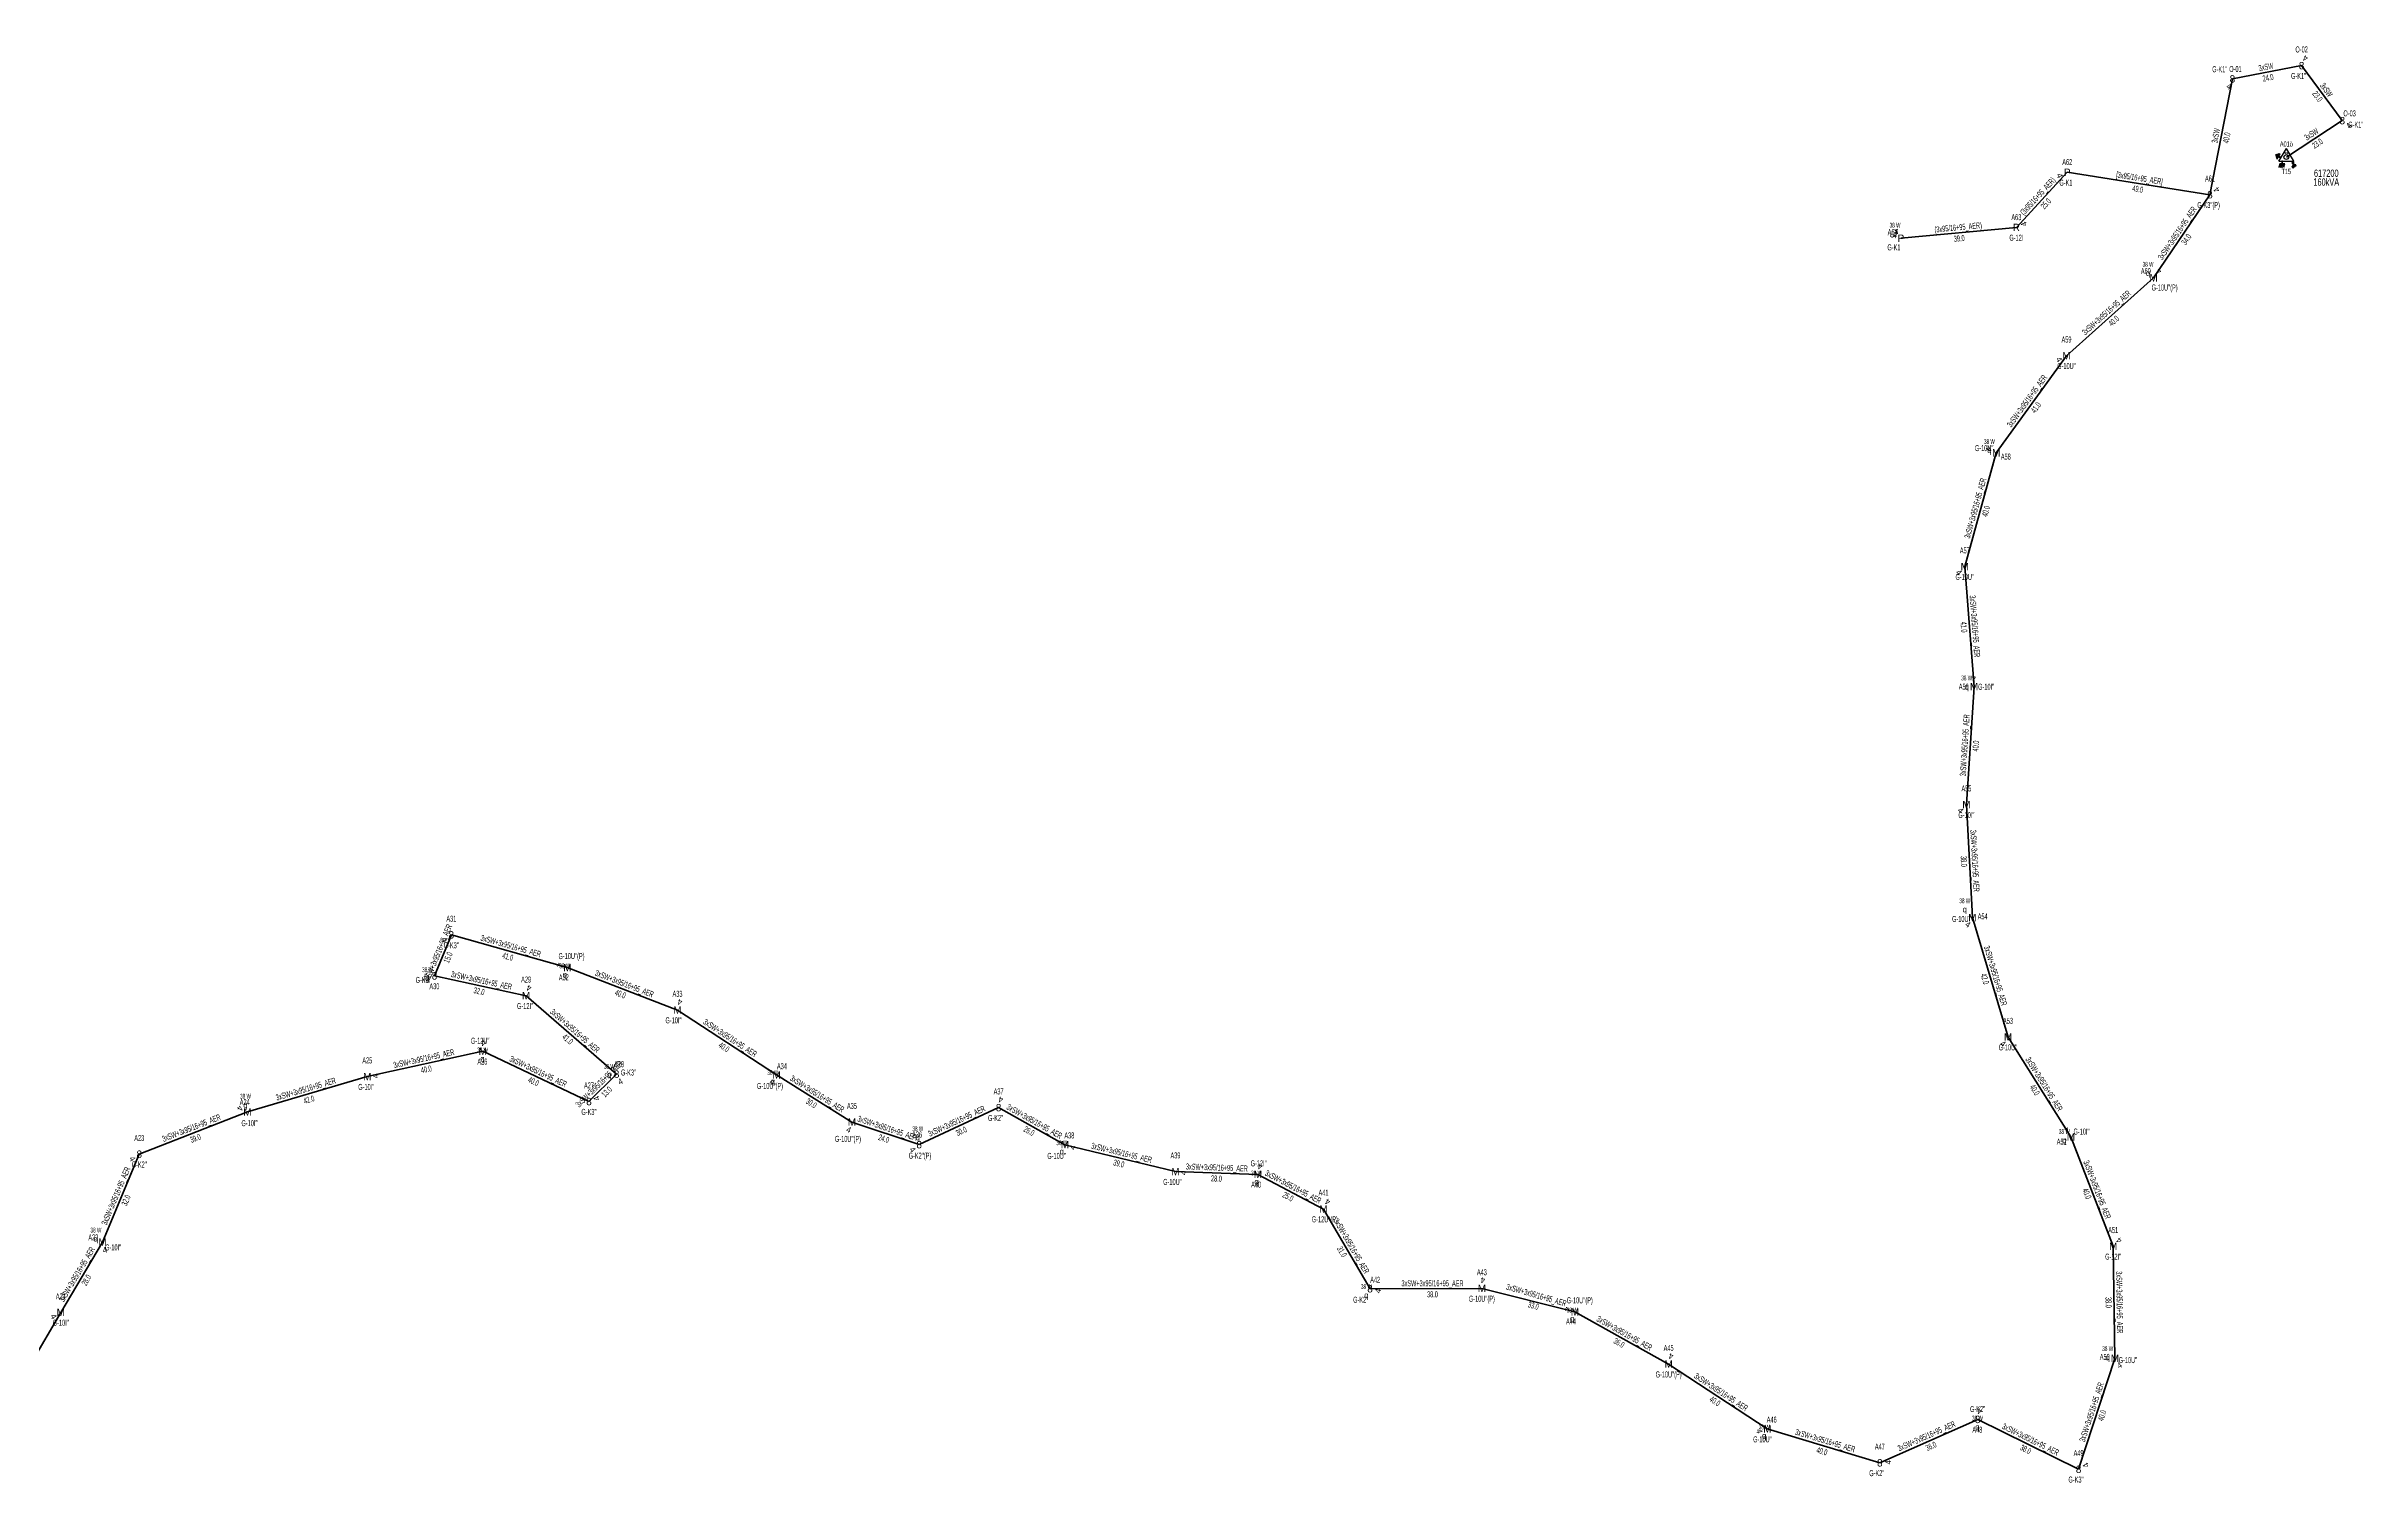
# Model space of a CAD drawing. Header units: millimetres. Extents: x 431745 to 436691, y 4033035 to 4040054.
# Drawn here: x 435904 to 436691, y 4036517 to 4037005 of the extents above; entities that cross this region are included whole.
import ezdxf
from ezdxf.enums import TextEntityAlignment as Align

# ---------------------------------------------------------------- set-up
doc = ezdxf.new("R2010")
doc.units = ezdxf.units.MM
for name, color, linetype, lineweight in [('DIREK_AG_MEVCUT', 120, 'Continuous', 25), ('DIREK_OG_YENI', 10, 'Continuous', 25), ('HAT_AG_HAVAI_BYSK', 3, 'Continuous', 50), ('HAT_AG_HAVAI_MEVCUT', 126, 'Continuous', 50), ('HAT_OG_HAVAI_YENI', 1, 'Continuous', 70), ('TRAFO_MEVCUT', 5, 'Continuous', 30), ('TRAFO_TADILAT_BYSK', 5, 'Continuous', 30)]:
    doc.layers.add(name, color=color, linetype=linetype, lineweight=lineweight)
doc.layers.add('LAMBA_GUCU', color=4, linetype='Continuous')
doc.styles.add('Direk', font='B_CAD')
doc.styles.get("Standard").update_dxf_attribs({"font": 'Arial'})

# ---------------------------------------------------------------- blocks, each defined once
blk = doc.blocks.new('MEV_DIREK_OZEL')
h = blk.add_hatch(color=32)
h.paths.add_polyline_path([(-2.12, 1), (-2.34, 1.12), (-3.29, -0.52), (-3.08, -0.65), (-2.65, 0.09), (-1.88, -0.36), (-1.78, -0.19), (-2.55, 0.26)])
h.paths.add_polyline_path([(-3.44, -0.15), (-3.31, -0.22), (-2.59, 1.01), (-2.72, 1.09)])
h.paths.add_polyline_path([(-3.52, 0.32), (-3.39, 0.24), (-3.03, 0.85), (-3.16, 0.92)])
h.paths.add_polyline_path([(-3.56, 0.84), (-3.64, 0.71), (-3.51, 0.63), (-3.43, 0.76)])
h.paths.add_polyline_path([(-1.49, -2.34), (-2.24, -2.34), (-2.5, -3.47), (-2.4, -3.47), (-2.19, -2.54), (-1.89, -2.54), (-2.1, -3.47), (-2, -3.47), (-1.79, -2.54), (-1.49, -2.54), (-1.7, -3.48), (-1.6, -3.48), (-1.39, -2.54), (-1.09, -2.54), (-1.3, -3.48), (-1.2, -3.48), (-0.99, -2.54), (-0.69, -2.55), (-0.9, -3.48), (-0.8, -3.48), (-0.54, -2.35), (-1.29, -2.34), (-1.29, -1.44), (-1.49, -1.44)])
at = {"layer": 'TRAFO_MEVCUT'}
for points in [[(2.4, -1.57), (2.17, -1.92), (2.12, -1.44), (1.99, -1.44), (2.06, -2.32), (2.29, -1.96), (2.35, -2.67), (2.14, -2.67), (2.44, -2.87), (2.45, -2.86), (2.69, -2.49), (2.49, -2.63)], [(2.4, -1.57), (2.17, -1.92), (2.12, -1.44), (1.99, -1.44), (2.06, -2.32), (2.29, -1.96), (2.35, -2.67), (2.14, -2.67), (2.44, -2.87), (2.02, -3.19), (2.24, -3.79), (2.3, -3.74), (2.13, -3.26), (2.3, -3.13), (2.48, -3.6), (2.54, -3.56), (2.36, -3.08), (2.54, -2.94), (2.72, -3.42), (2.78, -3.38), (2.6, -2.9), (2.78, -2.76), (2.95, -3.24), (3.01, -3.2), (2.84, -2.72), (3.01, -2.58), (3.19, -3.06), (3.25, -3.01), (3.03, -2.42), (2.45, -2.86), (2.69, -2.49), (2.49, -2.63)], [(3.01, -2.58), (3.19, -3.06), (3.25, -3.01), (3.03, -2.42), (2.45, -2.86), (2.69, -2.49), (2.49, -2.63), (2.4, -1.57), (2.17, -1.92), (2.12, -1.44), (1.99, -1.44), (2.06, -2.32), (2.29, -1.96), (2.35, -2.67), (2.14, -2.67), (2.44, -2.87), (2.02, -3.19), (2.24, -3.79), (2.3, -3.74), (2.13, -3.26), (2.3, -3.13), (2.48, -3.6), (2.54, -3.56), (2.36, -3.08), (2.54, -2.94), (2.72, -3.42), (2.78, -3.38), (2.6, -2.9), (2.78, -2.76), (2.95, -3.24), (3.01, -3.2), (2.84, -2.72)]]:
    blk.add_hatch(color=32, dxfattribs=at).paths.add_polyline_path(points)
at = {"layer": 'TRAFO_MEVCUT', "linetype": 'Continuous'}
for p, q in [((-2.5, -1.44), (0, 2.89)), ((2.5, -1.44), (0, 2.89)), ((-2.5, -1.44), (2.5, -1.44))]:
    blk.add_line(p, q, dxfattribs=at)
at = {"layer": 'TRAFO_MEVCUT', "color": 32, "flags": 128}
blk.add_lwpolyline([(1.99, -1.44), (2.12, -1.44), (2.17, -1.92), (2.4, -1.57), (2.49, -2.63), (2.69, -2.49), (2.45, -2.86), (3.03, -2.42), (3.25, -3.01), (3.19, -3.06), (3.01, -2.58), (2.84, -2.72), (3.01, -3.2), (2.95, -3.24), (2.78, -2.76), (2.6, -2.9), (2.78, -3.38), (2.72, -3.42), (2.54, -2.94), (2.36, -3.08), (2.54, -3.56), (2.48, -3.6), (2.3, -3.13), (2.13, -3.26), (2.3, -3.74), (2.24, -3.79), (2.02, -3.19), (2.44, -2.87), (2.14, -2.67), (2.35, -2.67), (2.29, -1.96), (2.06, -2.32), (1.99, -1.44)], dxfattribs=at)
at = {"layer": 'TRAFO_MEVCUT', "linetype": 'Continuous'}
for centre, radius in [((0, 0), 0.804), ((-0.34, 1.34), 0.12), ((0.34, 1.34), 0.12)]:
    blk.add_circle(centre, radius, dxfattribs=at)
at = {"layer": 'TRAFO_TADILAT_BYSK', "color": 32, "flags": 128}
for points in [[(-3.51, 0.63), (-3.43, 0.76), (-3.56, 0.84), (-3.64, 0.71), (-3.51, 0.63)], [(-3.39, 0.24), (-3.03, 0.85), (-3.16, 0.92), (-3.52, 0.32), (-3.39, 0.24)], [(-3.31, -0.22), (-2.59, 1.01), (-2.72, 1.09), (-3.44, -0.15), (-3.31, -0.22)], [(-1.78, -0.19), (-2.55, 0.26), (-2.12, 1), (-2.34, 1.12), (-3.29, -0.52), (-3.08, -0.65), (-2.65, 0.09), (-1.88, -0.36), (-1.78, -0.19)], [(-1.29, -1.44), (-1.49, -1.44), (-1.49, -2.34), (-2.24, -2.34), (-2.5, -3.47), (-2.4, -3.47), (-2.19, -2.54), (-1.89, -2.54), (-2.1, -3.47), (-2, -3.47), (-1.79, -2.54), (-1.49, -2.54), (-1.7, -3.48), (-1.6, -3.48), (-1.39, -2.54), (-1.09, -2.54), (-1.3, -3.48), (-1.2, -3.48), (-0.99, -2.54), (-0.69, -2.55), (-0.9, -3.48), (-0.8, -3.48), (-0.54, -2.35), (-1.29, -2.34), (-1.29, -1.44)]]:
    blk.add_lwpolyline(points, dxfattribs=at)

msp = doc.modelspace()

# ---------------------------------------------------------------- linework, layer by layer
at = {"layer": 'HAT_AG_HAVAI_BYSK'}
msp.add_line((436590.671, 4036962.44), (436639.147, 4036954.836), dxfattribs=at)
at = {"layer": 'HAT_AG_HAVAI_MEVCUT'}
for p, q in [((436573.37, 4036943.729), (436590.671, 4036962.44)), ((436534.168, 4036940.049), (436573.37, 4036943.729))]:
    msp.add_line(p, q, dxfattribs=at)
at = {"layer": 'HAT_OG_HAVAI_YENI'}
for p, q in [((436639.147, 4036954.836), (436646.769, 4036994.178)), ((436646.769, 4036994.178), (436670.287, 4036998.669)), ((436670.287, 4036998.669), (436684.107, 4036979.995)), ((436684.107, 4036979.995), (436665.09, 4036967.64)), ((436619.987592, 4036926.617635), (436639.147, 4036954.836)), ((436590.407414, 4036900.170961), (436619.987592, 4036926.617635)), ((436566.536616, 4036867.194996), (436590.407414, 4036900.170961)), ((436555.847279, 4036828.557294), (436566.536616, 4036867.194996)), ((436558.995, 4036787.778), (436555.847279, 4036828.557294)), ((436556.405788, 4036747.729806), (436558.995, 4036787.778)), ((436558.45, 4036709.394), (436556.405788, 4036747.729806)), ((436570.533799, 4036668.811325), (436558.45, 4036709.394)), ((436035.949, 4036689.584), (436041.68, 4036703.49)), ((436041.68, 4036703.49), (436081.084, 4036692.382)), ((436067.077, 4036682.832), (436035.949, 4036689.584)), ((436081.084, 4036692.382), (436118.51, 4036677.995)), ((436097.839574, 4036656.217295), (436067.077, 4036682.832)), ((436118.51, 4036677.995), (436152.18064, 4036655.935551)), ((436013.125, 4036655.377), (436052.352, 4036663.995)), ((436052.352, 4036663.995), (436088.439321, 4036646.900973)), ((436591.89784, 4036634.901592), (436570.533799, 4036668.811325)), ((435972.406, 4036643.378), (436013.125, 4036655.377)), ((436088.439321, 4036646.900973), (436097.839574, 4036656.217295)), ((436152.18064, 4036655.935551), (436177.778, 4036639.926)), ((435935.659, 4036629.039), (435972.406, 4036643.378)), ((436177.778, 4036639.926), (436200.626, 4036632.287)), ((436200.626, 4036632.287), (436227.605, 4036644.845)), ((436227.605, 4036644.845), (436250.137, 4036632.251)), ((436250.137, 4036632.251), (436287.689, 4036623.132)), ((436606.272038, 4036597.758131), (436591.89784, 4036634.901592)), ((435923.172587, 4036599.20526), (435935.659, 4036629.039)), ((436287.689, 4036623.132), (436315.665, 4036622.156)), ((436315.665, 4036622.156), (436337.977, 4036610.424)), ((436337.977, 4036610.424), (436353.788, 4036583.337)), ((435908.993752, 4036575.303428), (435923.172587, 4036599.20526)), ((436606.865, 4036559.711), (436606.272038, 4036597.758131)), ((436353.788, 4036583.337), (436391.788604, 4036583.462229)), ((436391.788604, 4036583.462229), (436423.408326, 4036575.478812)), ((435888.808553, 4036540.909013), (435908.993752, 4036575.303428)), ((436423.408326, 4036575.478812), (436455.237949, 4036557.749266)), ((436594.510893, 4036522.053589), (436606.865, 4036559.711)), ((436455.237949, 4036557.749266), (436488.765, 4036535.745)), ((436488.765, 4036535.745), (436526.981, 4036524.242)), ((436526.981, 4036524.242), (436560.232, 4036538.967)), ((436560.232, 4036538.967), (436594.510893, 4036522.053589))]:
    msp.add_line(p, q, dxfattribs=at)

# ---------------------------------------------------------------- block references
at = {"layer": 'TRAFO_MEVCUT'}
msp.add_blockref('MEV_DIREK_OZEL', (436665.09, 4036967.64), dxfattribs=at)

# ---------------------------------------------------------------- texts
at = {"layer": 'DIREK_AG_MEVCUT', "color": 32, "style": 'Direk'}
for s, rotation, p in [('4', 293.621097, (436588.105597, 4036961.318078)), ('4', 473.621097, (436575.935403, 4036944.850922)), ('5', 253.79318, (436531.479271, 4036940.830495)), ('4', 209.542902, (436532.78739, 4036942.484963))]:
    msp.add_text(s, height=2, rotation=rotation, dxfattribs=at).set_placement(p, align=Align.MIDDLE_CENTER)
at = {"layer": 'DIREK_AG_MEVCUT', "width": 0.53}
for s, p in [('A62', (436590.671, 4036965.94)), ('G-K1', (436590.207029, 4036958.94)), ('A63', (436573.37, 4036947.229)), ('A64', (436531.346419, 4036942.119913)), ('G-K1', (436531.775692, 4036936.962235)), ('G-12I', (436573.37, 4036940.229))]:
    msp.add_text(s, height=2.05, dxfattribs=at).set_placement(p, align=Align.MIDDLE_CENTER)
at = {"layer": 'DIREK_AG_MEVCUT', "style": 'Direk'}
for s, p in [('P', (436590.671, 4036962.44)), ('R', (436573.37, 4036943.729)), ('P', (436534.168, 4036940.049))]:
    msp.add_text(s, height=2.5, dxfattribs=at).set_placement(p, align=Align.MIDDLE_CENTER)
at = {"layer": 'DIREK_AG_MEVCUT', "color": 40, "style": 'Direk'}
msp.add_text('z', height=2, dxfattribs=at).set_placement((436532.152585, 4036941.528224), align=Align.MIDDLE_CENTER)
at = {"layer": 'DIREK_OG_YENI', "width": 0.53}
for s, p in [('O-02', (436670.287, 4037004.169)), ("G-K1''", (436642.484361, 4036997.459687)), ('O-01', (436647.800063, 4036997.522684)), ("G-K1''", (436669.275285, 4036995.169)), ('O-03', (436686.584669, 4036982.467075)), ("G-K1''", (436688.706251, 4036978.642822)), ('A61', (436639.147, 4036960.336)), ("G-K3''(P)", (436638.683029, 4036951.336)), ('A60', (436617.353676, 4036928.922518)), ("G-10U''(P)", (436623.747794, 4036923.327163)), ('A59', (436590.407414, 4036905.670961)), ("G-10U''", (436590.407414, 4036896.670961)), ("G-10U''", (436562.438018, 4036868.801221)), ('A58', (436569.795311, 4036865.917926)), ('A57', (436555.847279, 4036834.057294)), ("G-10U''", (436555.847279, 4036825.057294)), ('A56', (436555.495049, 4036787.796589)), ("G-10I''", (436563.126611, 4036787.754265)), ('A55', (436556.405788, 4036753.229806)), ("G-10I''", (436556.405788, 4036744.229806)), ('A31', (436041.68, 4036708.99)), ("G-10U''", (436554.687032, 4036708.919828)), ('A54', (436561.926827, 4036709.796084)), ("G-K3''", (436041.68, 4036699.99)), ("G-10U''(P)", (436082.513329, 4036696.31007)), ("G-K3''", (436032.133395, 4036688.21786)), ('A30', (436035.933063, 4036686.084036)), ('A29', (436067.077, 4036688.332)), ('A32', (436079.887204, 4036689.092976)), ("G-12I''", (436066.73979, 4036679.332)), ('A33', (436118.51, 4036683.495)), ("G-10I''", (436117.161075, 4036674.495)), ('A53', (436570.533799, 4036674.311325)), ('A25', (436013.125, 4036660.877)), ("G-12U''", (436051.4785, 4036667.556367)), ('A26', (436052.216268, 4036660.497633)), ("G-10U''", (436570.533799, 4036665.311325)), ('A28', (436098.687602, 4036659.613005)), ("G-K3''", (436101.882124, 4036656.780201)), ('A34', (436153.989865, 4036658.931666)), ('A24', (435971.4819, 4036646.753802)), ("G-10I''", (436012.78779, 4036651.877)), ('A27', (436088.439321, 4036652.400973)), ("G-10U''(P)", (436149.930111, 4036652.208625)), ('A35', (436177.778, 4036645.426)), ('A37', (436227.605, 4036650.345)), ("G-10I''", (435973.108021, 4036639.581617)), ("G-K3''", (436088.439321, 4036643.400973)), ("G-K2''", (436226.593285, 4036641.345)), ("G-10I''", (436595.529378, 4036636.726797)), ('A23', (435935.659, 4036634.539)), ("G-10U''(P)", (436176.43138, 4036634.240919)), ('A36', (436199.954973, 4036635.722072)), ('A38', (436251.640091, 4036635.411809)), ('A52', (436588.770601, 4036633.329848)), ("G-K2''", (435935.659, 4036625.539)), ("G-K2''(P)", (436200.893762, 4036628.541164)), ("G-10U''", (436247.317597, 4036628.449663)), ('A39', (436287.689, 4036628.632)), ("G-12I''", (436315.968109, 4036625.934419)), ("G-10U''", (436286.677285, 4036619.632)), ('A40', (436315.080201, 4036618.705201)), ('A41', (436337.977, 4036615.924)), ("G-12U''(P)", (436338.440971, 4036606.924)), ('A22', (435920.045616, 4036600.777536)), ("G-10I''", (435926.803771, 4036597.379461)), ('A51', (436606.272038, 4036603.258131)), ("G-12I''", (436606.272038, 4036594.258131)), ('A42', (436355.531631, 4036586.371757)), ('A43', (436391.788604, 4036588.962229)), ('A21', (435908.993752, 4036580.803428)), ("G-K2''", (436350.633819, 4036579.608077)), ("G-10U''(P)", (436391.788604, 4036579.962229)), ("G-10U''(P)", (436425.04674, 4036579.415624)), ("G-10I''", (435908.993752, 4036571.803428)), ('A44', (436422.063518, 4036572.247482)), ('A45', (436455.237949, 4036563.249266)), ('A50', (436603.400354, 4036560.207215)), ("G-10U''", (436611.285847, 4036559.126132)), ("G-10U''(P)", (436455.237949, 4036554.249266)), ("G-K2''", (436560.227429, 4036542.486796)), ('A46', (436490.244973, 4036538.9167)), ('A48', (436560.11057, 4036535.469107)), ("G-10U''", (436487.111787, 4036532.202032)), ('A47', (436526.981, 4036529.742)), ('A49', (436594.510893, 4036527.553589)), ("G-K2''", (436525.969285, 4036520.742)), ("G-K3''", (436593.645611, 4036518.553589))]:
    msp.add_text(s, height=2.05, dxfattribs=at).set_placement(p, align=Align.MIDDLE_CENTER)
at = {"layer": 'DIREK_OG_YENI', "style": 'Direk'}
for s, p in [('8', (436670.287, 4036998.669)), ('8', (436646.769, 4036994.178)), ('8', (436684.107, 4036979.995)), ('8', (436639.147, 4036954.836)), ('M', (436619.987592, 4036926.617635)), ('M', (436590.407414, 4036900.170961)), ('M', (436566.536616, 4036867.194996)), ('M', (436555.847279, 4036828.557294)), ('M', (436558.995, 4036787.778)), ('M', (436556.405788, 4036747.729806)), ('M', (436558.45, 4036709.394)), ('8', (436041.68, 4036703.49)), ('M', (436081.084, 4036692.382)), ('8', (436035.949, 4036689.584)), ('M', (436067.077, 4036682.832)), ('M', (436118.51, 4036677.995)), ('M', (436570.533799, 4036668.811325)), ('M', (436052.352, 4036663.995)), ('M', (436013.125, 4036655.377)), ('8', (436097.839574, 4036656.217295)), ('M', (436152.18064, 4036655.935551)), ('8', (436088.439321, 4036646.900973)), ('8', (436227.605, 4036644.845)), ('M', (435972.406, 4036643.378)), ('M', (436177.778, 4036639.926)), ('8', (435935.659, 4036629.039)), ('8', (436200.626, 4036632.287)), ('M', (436250.137, 4036632.251)), ('M', (436591.89784, 4036634.901592)), ('M', (436287.689, 4036623.132)), ('M', (436315.665, 4036622.156)), ('M', (436337.977, 4036610.424)), ('M', (435923.172587, 4036599.20526)), ('M', (436606.272038, 4036597.758131)), ('8', (436353.788, 4036583.337)), ('M', (436391.788604, 4036583.462229)), ('M', (435908.993752, 4036575.303428)), ('M', (436423.408326, 4036575.478812)), ('M', (436606.865, 4036559.711)), ('M', (436455.237949, 4036557.749266)), ('M', (436488.765, 4036535.745)), ('8', (436560.232, 4036538.967)), ('8', (436526.981, 4036524.242)), ('8', (436594.510893, 4036522.053589))]:
    msp.add_text(s, height=2.5, dxfattribs=at).set_placement(p, align=Align.MIDDLE_CENTER)
at = {"layer": 'DIREK_OG_YENI', "color": 32, "style": 'Direk'}
for rotation, p in [(513.251951, (436671.54719, 4037001.169384)), (335.793164, (436645.620911, 4036991.624201)), (413.313868, (436686.352377, 4036978.322193)), (485.74212, (436641.419632, 4036956.471587)), (502.318112, (436621.699168, 4036928.833602)), (297.049899, (436587.913703, 4036898.897615)), (241.349887, (436564.079437, 4036868.537483)), (315.000001, (436553.86738, 4036826.577394)), (542.042359, (436558.895213, 4036790.576221)), (315.000001, (436554.425889, 4036745.749907)), (303.801128, (436039.353274, 4036701.932326)), (326.881648, (436556.920163, 4036707.048877)), (252.130815, (436078.419073, 4036693.241165)), (268.650831, (436033.149776, 4036689.649927)), (519.567393, (436068.054495, 4036685.455834)), (523.384518, (436119.310652, 4036680.678087)), (534.217365, (436052.634113, 4036666.780752)), (323.290651, (436568.860082, 4036666.566626)), (453.443783, (436015.919944, 4036655.545194)), (386.33513, (436099.081712, 4036653.707894)), (327.821536, (436150.689477, 4036653.565649)), (472.371536, (436091.02858, 4036647.966684)), (525.398751, (436228.310853, 4036647.55457)), (243.312704, (435969.904281, 4036644.635539)), (337.3253, (436176.698604, 4036637.342416)), (209.448023, (436590.521265, 4036637.339838)), (307.80093, (436198.413594, 4036630.570824)), (430.458868, (436252.775725, 4036631.314446)), (303.644535, (435933.328026, 4036627.487691)), (440.939694, (436290.454065, 4036622.691073)), (523.838694, (436316.444359, 4036624.845349)), (510.136307, (436339.371227, 4036612.852195)), (495.446441, (436608.23645, 4036599.753396)), (376.314677, (435923.959142, 4036596.518007)), (435.154571, (436356.494538, 4036582.619606)), (532.914991, (436392.133961, 4036586.240849)), (251.616993, (436420.751211, 4036576.361841)), (299.796212, (435906.563917, 4036573.912062)), (523.36128, (436456.039689, 4036560.432028)), (392.150384, (436608.355001, 4036557.340368)), (285.853975, (436486.071509, 4036534.980078)), (526.906198, (436560.866329, 4036541.694201)), (453.88166, (436529.774577, 4036524.431549)), (478.975341, (436596.960412, 4036523.410002))]:
    msp.add_text('4', height=2, rotation=rotation, dxfattribs=at).set_placement(p, align=Align.MIDDLE_CENTER)
at = {"layer": 'DIREK_OG_YENI', "color": 4, "style": 'Direk'}
for p in [(436618.106224, 4036928.26398), (436564.208977, 4036868.107189), (436556.495035, 4036787.791278), (436555.838401, 4036712.156828), (436033.595315, 4036688.741286), (436080.229146, 4036690.032697), (436052.255049, 4036661.496881), (436095.363463, 4036655.872509), (436150.888337, 4036653.795468), (435971.745928, 4036645.789287), (436200.146695, 4036634.740623), (436249.063363, 4036629.993279), (436589.664098, 4036633.778918), (436315.247287, 4036619.691144), (435920.939036, 4036600.328314), (436352.542549, 4036581.169316), (436422.447749, 4036573.170719), (436604.390253, 4036560.065439), (436560.145264, 4036536.468505), (436487.707877, 4036533.4795)]:
    msp.add_text('q', height=2, dxfattribs=at).set_placement(p, align=Align.MIDDLE_CENTER)
at = {"layer": 'HAT_AG_HAVAI_BYSK', "lineweight": 30, "width": 0.53}
msp.add_text('[3x95/16+95_AER]', height=2.05, rotation=351.084726, dxfattribs=at).set_placement((436615.040952, 4036959.477434, 218319.573524), align=Align.CENTER)
msp.add_text('49.0', height=2.05, rotation=351.084726, dxfattribs=at).set_placement((436614.777497, 4036957.797972, 218319.573524), align=Align.TOP_CENTER)
at = {"layer": 'HAT_AG_HAVAI_MEVCUT', "lineweight": 30, "width": 0.53}
for rotation, p in [(47.240696, (436581.396532, 4036953.661624, 218295.335701)), (5.362499, (436553.689585, 4036942.735621, 218286.684912))]:
    msp.add_text('(3x95/16+95_AER)', height=2.05, rotation=rotation, dxfattribs=at).set_placement(p, align=Align.CENTER)
for s, rotation, p in [('25.0', 47.240696, (436582.644693, 4036952.50746, 218295.335701)), ('39.0', 5.362499, (436553.848462, 4036941.043061, 218286.684912))]:
    msp.add_text(s, height=2.05, rotation=rotation, dxfattribs=at).set_placement(p, align=Align.TOP_CENTER)
at = {"layer": 'HAT_OG_HAVAI_YENI', "lineweight": 30, "width": 0.53}
for s, rotation, p in [('3xSW', 10.811052, (436658.368565, 4036997.258413, 218335.1435)), ('3xSW', 306.503899, (436677.880244, 4036989.837646, 218342.0535)), ('3xSW', 79.035714, (436642.123539, 4036974.668438, 218323.3845)), ('3xSW', 393.011052, (436674.135419, 4036974.530281, 218332.545)), ('3xSW+3x95/16+95_AER', 55.824195, (436628.8641, 4036941.204062, 218319.573524)), ('3xSW+3x95/16+95_AER', 41.798861, (436604.630963, 4036914.027964, 218309.993796)), ('3xSW+3x95/16+95_AER', 54.099795, (436577.783481, 4036884.181397, 218295.203707)), ('3xSW+3x95/16+95_AER', 74.535596, (436560.372721, 4036848.102788, 218283.268308)), ('3xSW+3x95/16+95_AER', 274.414298, (436558.268771, 4036808.233111, 218277.92364)), ('3xSW+3x95/16+95_AER', 86.300412, (436556.852318, 4036767.808791, 218279.497653)), ('3xSW+3x95/16+95_AER', 273.052585, (436558.276773, 4036728.607125, 218278.202894)), ('3xSW+3x95/16+95_AER', 67.601179, (436038.028829, 4036696.860935, 218020.840199)), ('3xSW+3x95/16+95_AER', 344.256485, (436061.612831, 4036698.754189, 218040.542)), ('3xSW+3x95/16+95_AER', 286.581112, (436565.306639, 4036689.345186, 218279.225085)), ('3xSW+3x95/16+95_AER', 347.761629, (436051.693128, 4036687.03866, 218017.974501)), ('3xSW+3x95/16+95_AER', 338.972124, (436100.101953, 4036685.981717, 218059.254954)), ('3xSW+3x95/16+95_AER', 319.134864, (436083.01437, 4036670.167472, 218033.538444)), ('3xSW+3x95/16+95_AER', 326.769529, (436135.811081, 4036667.676099, 218076.09032)), ('3xSW+3x95/16+95_AER', 12.390804, (436032.556388, 4036660.516487, 218026.176205)), ('3xSW+3x95/16+95_AER', 334.653112, (436070.759748, 4036656.21632, 218044.219661)), ('3xSW+3x95/16+95_AER', 16.419019, (435992.525161, 4036650.193049, 218006.562575)), ('3xSW+3x95/16+95_AER', 44.74307, (436092.541108, 4036652.162864, 218048.919787)), ('3xSW+3x95/16+95_AER', 327.976351, (436165.430192, 4036648.651266, 218088.889143)), ('3xSW+3x95/16+95_AER', 302.212027, (436581.934988, 4036652.309554)), ('3xSW+3x95/16+95_AER', 21.316472, (435953.723255, 4036637.000428, 217986.202847)), ('3xSW+3x95/16+95_AER', 341.514053, (436189.471836, 4036636.912498, 218100.313182)), ('3xSW+3x95/16+95_AER', 24.960597, (436213.756978, 4036639.336529, 218113.802492)), ('3xSW+3x95/16+95_AER', 330.797648, (436239.285943, 4036639.289666, 218125.06874)), ('3xSW+3x95/16+95_AER', 346.350819, (436269.11385, 4036628.517189, 218143.84453)), ('3xSW+3x95/16+95_AER', 67.289386, (435928.631596, 4036614.450289, 217967.829399)), ('3xSW+3x95/16+95_AER', 358.002117, (436301.706537, 4036623.493323, 218157.832374)), ('3xSW+3x95/16+95_AER', 332.265032, (436327.216697, 4036617.042319, 218168.988748)), ('3xSW+3x95/16+95_AER', 291.156006, (436599.87765, 4036616.636634)), ('3xSW+3x95/16+95_AER', 300.271451, (436346.61668, 4036597.309125)), ('3xSW+3x95/16+95_AER', 59.323107, (435915.35212, 4036587.688011)), ('3xSW+3x95/16+95_AER', 359.969196, (436375.001377, 4036584.17582, 218198.107087)), ('3xSW+3x95/16+95_AER', 343.926426, (436410.046591, 4036580.213384, 218211.704163)), ('3xSW+3x95/16+95_AER', 270.89235, (436607.418244, 4036578.747559, 218303.136019)), ('3xSW+3x95/16+95_AER', 330.88158, (436439.736761, 4036567.356612, 218227.618974)), ('3xSW+3x95/16+95_AER', 326.722006, (436472.467853, 4036547.457529)), ('3xSW+3x95/16+95_AER', 71.837361, (436599.880125, 4036541.147009, 218303.432328)), ('3xSW+3x95/16+95_AER', 23.88551, (436543.262103, 4036532.381482, 218280.115777)), ('3xSW+3x95/16+95_AER', 333.738883, (436577.747317, 4036531.272343, 218297.255447)), ('3xSW+3x95/16+95_AER', 343.248227, (436508.117992, 4036530.807428, 218263.4905))]:
    msp.add_text(s, height=2.05, rotation=rotation, dxfattribs=at).set_placement(p, align=Align.CENTER)
for s, rotation, p in [('24.0', 10.811052, (436658.687435, 4036995.588587, 218335.1435)), ('23.0', 306.503899, (436676.513756, 4036988.826354, 218342.0535)), ('40.0', 79.035714, (436643.792508, 4036974.345103, 218323.3845)), ('23.0', 393.011052, (436675.061581, 4036973.104719, 218332.545)), ('34.0', 55.824195, (436630.27054, 4036940.249114, 218319.573524)), ('40.0', 41.798861, (436605.764043, 4036912.760632, 218309.993796)), ('41.0', 54.099795, (436579.160549, 4036883.184559, 218295.203707)), ('40.0', 74.535596, (436562.011175, 4036847.649501, 218283.268308)), ('41.0', 274.414298, (436556.573814, 4036808.102266, 218277.92364)), ('40.0', 86.300412, (436558.548775, 4036767.699098, 218279.497653)), ('38.0', 273.052585, (436556.579185, 4036728.516596, 218278.202894)), ('15.0', 67.601179, (436039.600571, 4036696.213148, 218020.840199)), ('41.0', 344.256485, (436061.151567, 4036697.117962, 218040.542)), ('32.0', 347.761629, (436051.332763, 4036685.377294, 218017.974501)), ('42.0', 286.581112, (436563.67733, 4036688.860053, 218279.225085)), ('40.0', 338.972124, (436099.491955, 4036684.394927, 218059.254954)), ('41.0', 319.134864, (436081.902092, 4036668.881844, 218033.538444)), ('40.0', 326.769529, (436134.879467, 4036666.254095, 218076.09032)), ('40.0', 12.390804, (436032.921172, 4036658.856085, 218026.176205)), ('40.0', 334.653112, (436070.031982, 4036654.679975, 218044.219661)), ('42.0', 16.419019, (435993.005683, 4036648.562374, 218006.562575)), ('13.0', 44.74307, (436093.737787, 4036650.955404, 218048.919787)), ('30.0', 327.976351, (436164.528734, 4036647.209956, 218088.889143)), ('40.0', 302.212027, (436580.49665, 4036651.403363)), ('30.0', 24.960597, (436214.474369, 4036637.795312, 218113.802492)), ('26.0', 330.797648, (436238.456521, 4036637.805732, 218125.06874)), ('39.0', 21.316472, (435954.341237, 4036635.416731, 217986.202847)), ('24.0', 341.514053, (436188.932813, 4036635.300216, 218100.313182)), ('39.0', 346.350819, (436268.71269, 4036626.865199, 218143.84453)), ('32.0', 67.289386, (435930.199789, 4036613.793958, 217967.829399)), ('28.0', 358.002117, (436301.647271, 4036621.794357, 218157.832374)), ('25.0', 332.265032, (436326.425547, 4036615.537632, 218168.988748)), ('40.0', 291.156006, (436598.292228, 4036616.023089)), ('31.0', 300.271451, (436345.14848, 4036596.45216)), ('28.0', 59.323107, (435916.814219, 4036586.820678)), ('38.0', 359.969196, (436375.000463, 4036582.47582, 218198.107087)), ('33.0', 343.926426, (436409.575909, 4036578.579843, 218211.704163)), ('38.0', 270.89235, (436605.71845, 4036578.721084, 218303.136019)), ('36.0', 330.88158, (436438.909513, 4036565.871465, 218227.618974)), ('40.0', 326.722006, (436471.53506, 4036546.036298)), ('40.0', 71.837361, (436601.495424, 4036540.617093, 218303.432328)), ('40.0', 343.248227, (436507.628008, 4036529.179572, 218263.4905)), ('36.0', 23.88551, (436543.950451, 4036530.827076, 218280.115777)), ('38.0', 333.738883, (436576.99513, 4036529.747805, 218297.255447))]:
    msp.add_text(s, height=2.05, rotation=rotation, dxfattribs=at).set_placement(p, align=Align.TOP_CENTER)
at = {"layer": 'LAMBA_GUCU', "width": 0.55}
for p in [(436532.151927, 4036944.470329), (436618.105566, 4036931.206085), (436564.208319, 4036871.049294), (436556.494377, 4036790.733383), (436555.837743, 4036715.098934), (436080.228488, 4036692.974802), (436033.594657, 4036691.683392), (436052.254391, 4036664.438986), (436095.362805, 4036658.814614), (436150.887679, 4036656.737573), (435971.74527, 4036648.731392), (436200.146037, 4036637.682728), (436249.062705, 4036632.935384), (436589.66344, 4036636.721023), (436315.246629, 4036622.633249), (435920.938378, 4036603.27042), (436352.541892, 4036584.111421), (436422.447091, 4036576.112825), (436604.389595, 4036563.007545), (436487.707219, 4036536.421605), (436560.144606, 4036539.41061)]:
    msp.add_text('38 W', height=1.65, dxfattribs=at).set_placement(p, align=Align.MIDDLE_CENTER)
at = {"layer": 'TRAFO_MEVCUT', "width": 0.6}
for s, height, p in [('A01ö', 1.8, (436665.09, 4036971.14)), ('160kVA', 2.5, (436678.658623, 4036957.884045)), ('617200', 2.5, (436678.658623, 4036960.884045))]:
    msp.add_text(s, height=height, dxfattribs=at).set_placement(p, align=Align.CENTER)
msp.add_text('T15', height=1.8, dxfattribs=at).set_placement((436665.09, 4036963.64), align=Align.TOP_CENTER)

doc.saveas('drawing.dxf')
